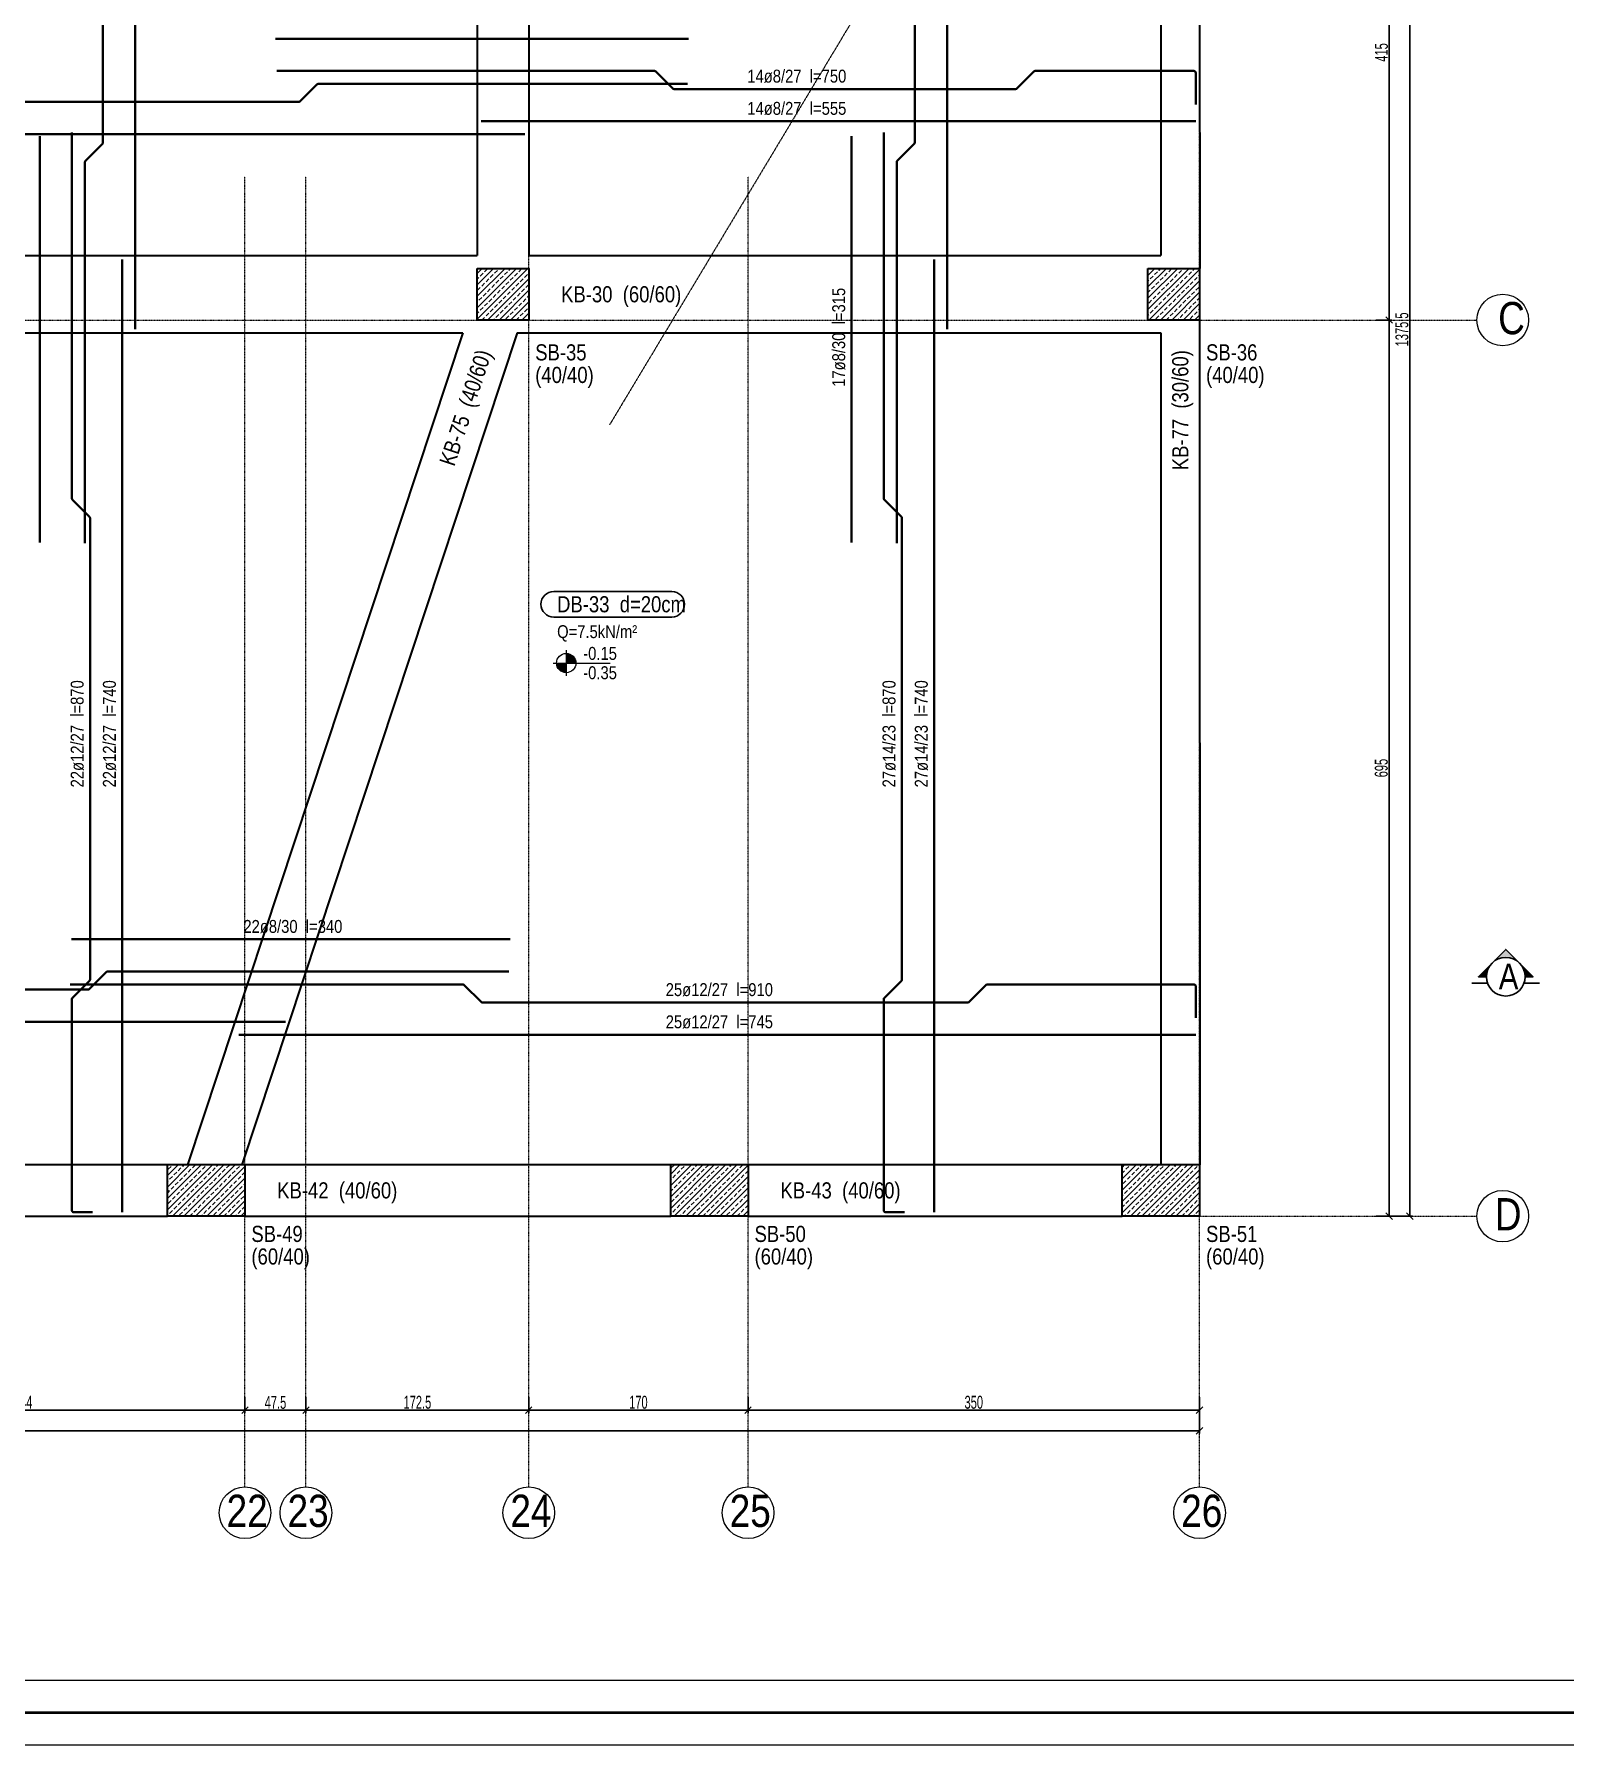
# Model space of a CAD drawing. Header units: millimetres. Extents: x -267 to 94375, y 6431 to 10838.
# Drawn here: x 70653 to 71839, y 6532 to 7858 of the extents above; entities that cross this region are included whole.
import ezdxf
from ezdxf.enums import TextEntityAlignment as Align

# ---------------------------------------------------------------- set-up
doc = ezdxf.new("R2010")
doc.units = ezdxf.units.MM
doc.header["$LTSCALE"] = 0.0001
doc.linetypes.add('DASHED', pattern=[19.05, 12.7, -6.35])
for name, color, linetype, lineweight in [('AKS BALONU (BEYKENT)', 7, 'Continuous', 20), ('AKS CIZGISI (BEYKENT)', 252, 'DASHED', 20), ('AKS NO (BEYKENT)', 3, 'Continuous', 20), ('AKS OLCU (BEYKENT)', 200, 'Continuous', 20), ('DONATI (BEYKENT)', 4, 'Continuous', 35), ('DONATI YAZISI (BEYKENT)', 3, 'Continuous', 20), ('DOSEME ISMI (BEYKENT)', 9, 'Continuous', 20), ('DOSEME PAFTA (BEYKENT)', 3, 'Continuous', 20), ('KESIT (BEYKENT)', 151, 'Continuous', 25), ('KESIT ISMI (BEYKENT)', 6, 'Continuous', 20), ('KIRIS (BEYKENT)', 2, 'Continuous', 30), ('KIRIS ISMI (BEYKENT)', 40, 'Continuous', 20), ('KOLON (BEYKENT)', 3, 'Continuous', 30), ('KOLON ISMI (BEYKENT)', 91, 'Continuous', 20), ('KOT CIZGI (BEYKENT)', 120, 'Continuous', 20), ('KOT YAZI (BEYKENT)', 7, 'Continuous', 20), ('SHEETSUMMARY-50', 152, 'Continuous', 20), ('SheetView', 40, 'Continuous', 20), ('SheetViewOut', 231, 'Continuous', 20), ('TARAMA (BEYKENT)', 252, 'Continuous', 25), ('YAZI (BEYKENT)', 140, 'Continuous', 20)]:
    doc.layers.add(name, color=color, linetype=linetype, lineweight=lineweight)
doc.styles.add('DONATI YAZISI (BEYKENT)', font='')
doc.styles.add('DSMOLC-50', font='bahnschrift light condensed', dxfattribs={"width": 0.75, "height": 10})
doc.styles.add('KOT (BEYKENT)', font='')
doc.styles.add('YAZI (BEYKENT)', font='')
doc.styles.get('DONATI YAZISI (BEYKENT)').set_extended_font_data('Bahnschrift Light Condensed')
doc.styles.get('KOT (BEYKENT)').set_extended_font_data('Bahnschrift Light Condensed')
doc.styles.get('YAZI (BEYKENT)').set_extended_font_data('Bahnschrift Light Condensed')
doc.dimstyles.new('DSMOLC-50', dxfattribs={"dimtxt": 10, "dimasz": 5, "dimexe": 2, "dimexo": 2, "dimgap": 1, "dimtad": 1, "dimdec": 1, "dimrnd": 0.5, "dimzin": 12, "dimdsep": 46, "dimtxsty": 'DSMOLC-50', "dimblk": 'OBLIQUE', "dimblk1": 'OBLIQUE', "dimblk2": 'OBLIQUE', "dimcen": 0, "dimclrt": 7, "dimadec": 0, "dimazin": 0, "dimtfac": 1, "dimtdec": 4, "dimtix": 1, "dimtmove": 2, "dimatfit": 3, "dimfxl": 1, "dimtzin": 0, "dimarcsym": 0})
pattern_1 = [(45, (63534.0714, 6088.7264), (-4.4194174, 4.4194174), []), (45, (63538.491, 6088.7264), (-4.4194174, 4.4194174), [3.125, -1.5625])]

# ---------------------------------------------------------------- blocks, each defined once
blk = doc.blocks.new('_Oblique')
at = {"color": 0, "linetype": 'ByBlock', "lineweight": -2}
blk.add_line((-0.5, -0.5), (0.5, 0.5), dxfattribs=at)
blk = doc.blocks.new('*D1117')
at = {"layer": 'AKS OLCU (BEYKENT)', "color": 0, "lineweight": -2, "transparency": 16777216}
for p, q in [((71693, 7636.8), (71705, 7636.8)), ((71703, 6941.8), (71703, 7636.8)), ((71693, 6941.8), (71705, 6941.8))]:
    blk.add_line(p, q, dxfattribs=at)
at = {"layer": 'DEFPOINTS', "color": 0, "lineweight": -3, "transparency": 16777216}
for p in [(71691, 7636.8), (71703, 7636.8), (71691, 6941.8)]:
    blk.add_point(p, dxfattribs=at)
at = {"layer": 'AKS OLCU (BEYKENT)', "color": 0, "lineweight": -2, "transparency": 16777216, "xscale": 5, "yscale": 5, "zscale": 5}
for p, rotation in [((71703, 7636.8), 90), ((71703, 6941.8), 270)]:
    blk.add_blockref('_Oblique', p, dxfattribs=dict(at, rotation=rotation))
at = {"layer": 'AKS OLCU (BEYKENT)', "color": 7, "transparency": 16777216, "insert": (71696.9, 7289.3), "char_height": 10, "attachment_point": 5, "rotation": 90, "style": 'DSMOLC-50'}
blk.add_mtext('695', dxfattribs=at)
blk = doc.blocks.new('*D1118')
at = {"layer": 'AKS OLCU (BEYKENT)', "color": 0, "lineweight": -2, "transparency": 16777216}
for p, q in [((71693, 8051.8), (71705, 8051.8)), ((71703, 7636.8), (71703, 8051.8)), ((71693, 7636.8), (71705, 7636.8))]:
    blk.add_line(p, q, dxfattribs=at)
at = {"layer": 'DEFPOINTS', "color": 0, "lineweight": -3, "transparency": 16777216}
for p in [(71691, 8051.8), (71703, 8051.8), (71691, 7636.8)]:
    blk.add_point(p, dxfattribs=at)
at = {"layer": 'AKS OLCU (BEYKENT)', "color": 0, "lineweight": -2, "transparency": 16777216, "xscale": 5, "yscale": 5, "zscale": 5}
for p, rotation in [((71703, 8051.8), 90), ((71703, 7636.8), 270)]:
    blk.add_blockref('_Oblique', p, dxfattribs=dict(at, rotation=rotation))
at = {"layer": 'AKS OLCU (BEYKENT)', "color": 7, "transparency": 16777216, "insert": (71697, 7844.3), "char_height": 10, "attachment_point": 5, "rotation": 90, "style": 'DSMOLC-50'}
blk.add_mtext('415', dxfattribs=at)
blk = doc.blocks.new('*D1120')
at = {"layer": 'AKS OLCU (BEYKENT)', "color": 0, "lineweight": -2, "transparency": 16777216}
for p, q in [((71693, 8317.3), (71721, 8317.3)), ((71719, 6941.8), (71719, 8317.3)), ((71693, 6941.8), (71721, 6941.8))]:
    blk.add_line(p, q, dxfattribs=at)
at = {"layer": 'DEFPOINTS', "color": 0, "lineweight": -3, "transparency": 16777216}
for p in [(71691, 8317.3), (71719, 8317.3), (71691, 6941.8)]:
    blk.add_point(p, dxfattribs=at)
at = {"layer": 'AKS OLCU (BEYKENT)', "color": 0, "lineweight": -2, "transparency": 16777216, "xscale": 5, "yscale": 5, "zscale": 5}
for p, rotation in [((71719, 8317.3), 90), ((71719, 6941.8), 270)]:
    blk.add_blockref('_Oblique', p, dxfattribs=dict(at, rotation=rotation))
at = {"layer": 'AKS OLCU (BEYKENT)', "color": 7, "transparency": 16777216, "insert": (71712.9, 7629.5), "char_height": 10, "attachment_point": 5, "rotation": 90, "style": 'DSMOLC-50'}
blk.add_mtext('1375.5', dxfattribs=at)
blk = doc.blocks.new('*D1140')
at = {"layer": 'AKS OLCU (BEYKENT)', "color": 0, "lineweight": -2, "transparency": 16777216}
for p, q in [((70472.1, 6801.3), (70472.1, 6789.3)), ((70816, 6801.3), (70816, 6789.3)), ((70472.1, 6791.3), (70816, 6791.3))]:
    blk.add_line(p, q, dxfattribs=at)
at = {"layer": 'DEFPOINTS', "color": 0, "lineweight": -3, "transparency": 16777216}
for p in [(70472.1, 6803.3), (70816, 6803.3), (70816, 6791.3)]:
    blk.add_point(p, dxfattribs=at)
at = {"layer": 'AKS OLCU (BEYKENT)', "color": 0, "lineweight": -2, "transparency": 16777216, "xscale": 5, "yscale": 5, "zscale": 5, "rotation": 180}
blk.add_blockref('_Oblique', (70472.1, 6791.3), dxfattribs=at)
at = {"layer": 'AKS OLCU (BEYKENT)', "color": 0, "lineweight": -2, "transparency": 16777216, "xscale": 5, "yscale": 5, "zscale": 5}
blk.add_blockref('_Oblique', (70816, 6791.3), dxfattribs=at)
at = {"layer": 'AKS OLCU (BEYKENT)', "color": 7, "transparency": 16777216, "insert": (70644.1, 6797.4), "char_height": 10, "attachment_point": 5, "style": 'DSMOLC-50'}
blk.add_mtext('344', dxfattribs=at)
blk = doc.blocks.new('*D1141')
at = {"layer": 'AKS OLCU (BEYKENT)', "color": 0, "lineweight": -2, "transparency": 16777216}
for p, q in [((70816, 6801.3), (70816, 6789.3)), ((70863.3, 6801.3), (70863.3, 6789.3)), ((70816, 6791.3), (70863.3, 6791.3))]:
    blk.add_line(p, q, dxfattribs=at)
at = {"layer": 'DEFPOINTS', "color": 0, "lineweight": -3, "transparency": 16777216}
for p in [(70816, 6803.3), (70863.3, 6803.3), (70863.3, 6791.3)]:
    blk.add_point(p, dxfattribs=at)
at = {"layer": 'AKS OLCU (BEYKENT)', "color": 0, "lineweight": -2, "transparency": 16777216, "xscale": 5, "yscale": 5, "zscale": 5, "rotation": 180}
blk.add_blockref('_Oblique', (70816, 6791.3), dxfattribs=at)
at = {"layer": 'AKS OLCU (BEYKENT)', "color": 0, "lineweight": -2, "transparency": 16777216, "xscale": 5, "yscale": 5, "zscale": 5}
blk.add_blockref('_Oblique', (70863.3, 6791.3), dxfattribs=at)
at = {"layer": 'AKS OLCU (BEYKENT)', "color": 7, "transparency": 16777216, "insert": (70839.7, 6797.3), "char_height": 10, "attachment_point": 5, "style": 'DSMOLC-50'}
blk.add_mtext('47.5', dxfattribs=at)
blk = doc.blocks.new('*D1142')
at = {"layer": 'AKS OLCU (BEYKENT)', "color": 0, "lineweight": -2, "transparency": 16777216}
for p, q in [((70863.3, 6801.3), (70863.3, 6789.3)), ((71036, 6801.3), (71036, 6789.3)), ((70863.3, 6791.3), (71036, 6791.3))]:
    blk.add_line(p, q, dxfattribs=at)
at = {"layer": 'DEFPOINTS', "color": 0, "lineweight": -3, "transparency": 16777216}
for p in [(70863.3, 6803.3), (71036, 6803.3), (71036, 6791.3)]:
    blk.add_point(p, dxfattribs=at)
at = {"layer": 'AKS OLCU (BEYKENT)', "color": 0, "lineweight": -2, "transparency": 16777216, "xscale": 5, "yscale": 5, "zscale": 5, "rotation": 180}
blk.add_blockref('_Oblique', (70863.3, 6791.3), dxfattribs=at)
at = {"layer": 'AKS OLCU (BEYKENT)', "color": 0, "lineweight": -2, "transparency": 16777216, "xscale": 5, "yscale": 5, "zscale": 5}
blk.add_blockref('_Oblique', (71036, 6791.3), dxfattribs=at)
at = {"layer": 'AKS OLCU (BEYKENT)', "color": 7, "transparency": 16777216, "insert": (70949.7, 6797.4), "char_height": 10, "attachment_point": 5, "style": 'DSMOLC-50'}
blk.add_mtext('172.5', dxfattribs=at)
blk = doc.blocks.new('*D1143')
at = {"layer": 'AKS OLCU (BEYKENT)', "color": 0, "lineweight": -2, "transparency": 16777216}
for p, q in [((71036, 6801.3), (71036, 6789.3)), ((71206, 6801.3), (71206, 6789.3)), ((71036, 6791.3), (71206, 6791.3))]:
    blk.add_line(p, q, dxfattribs=at)
at = {"layer": 'DEFPOINTS', "color": 0, "lineweight": -3, "transparency": 16777216}
for p in [(71036, 6803.3), (71206, 6803.3), (71206, 6791.3)]:
    blk.add_point(p, dxfattribs=at)
at = {"layer": 'AKS OLCU (BEYKENT)', "color": 0, "lineweight": -2, "transparency": 16777216, "xscale": 5, "yscale": 5, "zscale": 5, "rotation": 180}
blk.add_blockref('_Oblique', (71036, 6791.3), dxfattribs=at)
at = {"layer": 'AKS OLCU (BEYKENT)', "color": 0, "lineweight": -2, "transparency": 16777216, "xscale": 5, "yscale": 5, "zscale": 5}
blk.add_blockref('_Oblique', (71206, 6791.3), dxfattribs=at)
at = {"layer": 'AKS OLCU (BEYKENT)', "color": 7, "transparency": 16777216, "insert": (71121, 6797.4), "char_height": 10, "attachment_point": 5, "style": 'DSMOLC-50'}
blk.add_mtext('170', dxfattribs=at)
blk = doc.blocks.new('*D1144')
at = {"layer": 'AKS OLCU (BEYKENT)', "color": 0, "lineweight": -2, "transparency": 16777216}
for p, q in [((71206, 6801.3), (71206, 6789.3)), ((71556, 6801.3), (71556, 6789.3)), ((71206, 6791.3), (71556, 6791.3))]:
    blk.add_line(p, q, dxfattribs=at)
at = {"layer": 'DEFPOINTS', "color": 0, "lineweight": -3, "transparency": 16777216}
for p in [(71206, 6803.3), (71556, 6803.3), (71556, 6791.3)]:
    blk.add_point(p, dxfattribs=at)
at = {"layer": 'AKS OLCU (BEYKENT)', "color": 0, "lineweight": -2, "transparency": 16777216, "xscale": 5, "yscale": 5, "zscale": 5, "rotation": 180}
blk.add_blockref('_Oblique', (71206, 6791.3), dxfattribs=at)
at = {"layer": 'AKS OLCU (BEYKENT)', "color": 0, "lineweight": -2, "transparency": 16777216, "xscale": 5, "yscale": 5, "zscale": 5}
blk.add_blockref('_Oblique', (71556, 6791.3), dxfattribs=at)
at = {"layer": 'AKS OLCU (BEYKENT)', "color": 7, "transparency": 16777216, "insert": (71381, 6797.4), "char_height": 10, "attachment_point": 5, "style": 'DSMOLC-50'}
blk.add_mtext('350', dxfattribs=at)
blk = doc.blocks.new('*D1145')
at = {"layer": 'AKS OLCU (BEYKENT)', "color": 0, "lineweight": -2, "transparency": 16777216}
for p, q in [((65186, 6801.3), (65186, 6773.3)), ((71556, 6801.3), (71556, 6773.3)), ((65186, 6775.3), (71556, 6775.3))]:
    blk.add_line(p, q, dxfattribs=at)
at = {"layer": 'DEFPOINTS', "color": 0, "lineweight": -3, "transparency": 16777216}
for p in [(65186, 6803.3), (71556, 6803.3), (71556, 6775.3)]:
    blk.add_point(p, dxfattribs=at)
at = {"layer": 'AKS OLCU (BEYKENT)', "color": 0, "lineweight": -2, "transparency": 16777216, "xscale": 5, "yscale": 5, "zscale": 5, "rotation": 180}
blk.add_blockref('_Oblique', (65186, 6775.3), dxfattribs=at)
at = {"layer": 'AKS OLCU (BEYKENT)', "color": 0, "lineweight": -2, "transparency": 16777216, "xscale": 5, "yscale": 5, "zscale": 5}
blk.add_blockref('_Oblique', (71556, 6775.3), dxfattribs=at)
at = {"layer": 'AKS OLCU (BEYKENT)', "color": 7, "transparency": 16777216, "insert": (68371, 6781.4), "char_height": 10, "attachment_point": 5, "style": 'DSMOLC-50'}
blk.add_mtext('6370', dxfattribs=at)

msp = doc.modelspace()

# ---------------------------------------------------------------- hatches: boundary and pattern name
at = {"layer": 'KESIT (BEYKENT)', "lineweight": -3}
h = msp.add_hatch(color=256, dxfattribs=at)
h.dxf.hatch_style = 1
h.paths.add_polyline_path([(71778.37, 7127.51, -0.1989124), (71782.76, 7138.11), (71772.16, 7127.51)])
h = msp.add_hatch(color=256, dxfattribs=at)
h.dxf.hatch_style = 1
h.paths.add_polyline_path([(71803.98, 7138.11), (71793.37, 7148.72), (71782.76, 7138.11, -0.1989124), (71793.37, 7142.51, -0.1989124)])
h = msp.add_hatch(color=256, dxfattribs=at)
h.dxf.hatch_style = 1
h.paths.add_polyline_path([(71814.58, 7127.51), (71803.98, 7138.11, -0.1989124), (71808.37, 7127.51)])
at = {"layer": 'KOT CIZGI (BEYKENT)'}
h = msp.add_hatch(color=256, dxfattribs=at)
h.dxf.hatch_style = 1
h.paths.add_polyline_path([(71065.07, 7378.23), (71065.07, 7370.73), (71072.57, 7370.73, 0.4142136)])
h = msp.add_hatch(color=256, dxfattribs=at)
h.dxf.hatch_style = 1
h.paths.add_polyline_path([(71065.07, 7370.73), (71057.57, 7370.73, 0.4142136), (71065.07, 7363.23)])
at = {"layer": 'TARAMA (BEYKENT)'}
h = msp.add_hatch(dxfattribs=at)
h.set_pattern_fill('ANSI33', color=256, style=0, pattern_type=0)
h.set_pattern_definition(pattern_1)
h.paths.add_polyline_path([(70996.04, 7676.77), (71036.04, 7676.77), (71036.04, 7636.77), (70996.04, 7636.77)], flags=0)
h = msp.add_hatch(dxfattribs=at)
h.set_pattern_fill('ANSI33', color=256, style=0, pattern_type=0)
h.set_pattern_definition(pattern_1)
h.paths.add_polyline_path([(71516.03, 7676.77), (71556.03, 7676.77), (71556.03, 7636.77), (71516.03, 7636.77)], flags=0)
h = msp.add_hatch(dxfattribs=at)
h.set_pattern_fill('ANSI33', color=256, style=0, pattern_type=0)
h.set_pattern_definition(pattern_1)
h.paths.add_polyline_path([(70756.02, 6981.77), (70816.02, 6981.77), (70816.02, 6941.77), (70756.02, 6941.77)], flags=0)
h = msp.add_hatch(dxfattribs=at)
h.set_pattern_fill('ANSI33', color=256, style=0, pattern_type=0)
h.set_pattern_definition(pattern_1)
h.paths.add_polyline_path([(71146.04, 6981.77), (71206.04, 6981.77), (71206.04, 6941.77), (71146.04, 6941.77)], flags=0)
h = msp.add_hatch(dxfattribs=at)
h.set_pattern_fill('ANSI33', color=256, style=0, pattern_type=0)
h.set_pattern_definition(pattern_1)
h.paths.add_polyline_path([(71496.03, 6981.77), (71556.03, 6981.77), (71556.03, 6941.77), (71496.03, 6941.77)], flags=0)

# ---------------------------------------------------------------- linework, layer by layer
at = {"layer": 'AKS BALONU (BEYKENT)'}
for centre in [(71791.03, 7636.77), (71791.03, 6941.77), (70816.04, 6711.77), (70863.29, 6711.77), (71036.04, 6711.77), (71206.04, 6711.77), (71556.03, 6711.77)]:
    msp.add_circle(centre, 20, dxfattribs=at)
at = {"layer": 'AKS CIZGISI (BEYKENT)'}
for p, q in [((71658.98, 8488.77), (71098.59, 7555.41)), ((71556.03, 6731.77), (71556.03, 8317.3)), ((71036.04, 6731.77), (71036.04, 8197.37)), ((70816.04, 6731.77), (70816.04, 7748.07)), ((70863.29, 6731.77), (70863.29, 7748.07)), ((71206.04, 6731.77), (71206.04, 7748.07)), ((65385.37, 7636.77), (71771.03, 7636.77)), ((64986.04, 6941.77), (71771.03, 6941.77))]:
    msp.add_line(p, q, dxfattribs=at)
at = {"layer": 'DONATI (BEYKENT)'}
for points in [[(70691.95, 7463.84), (70691.95, 7759.15, -0.1989124), (70692.38, 7760.21), (70705.51, 7773.33, 0.1989124), (70705.95, 7774.39), (70705.95, 7964.15, 0.1989124), (70705.51, 7965.21), (70692.38, 7978.33, -0.1989124), (70691.95, 7979.39), (70691.95, 8172.23)], [(71321.28, 7463.84), (71321.28, 7759.15, -0.1989124), (71321.72, 7760.21), (71334.84, 7773.33, 0.1989124), (71335.28, 7774.39), (71335.28, 7964.15, 0.1989124), (71334.84, 7965.21), (71321.72, 7978.33, -0.1989124), (71321.28, 7979.39), (71321.28, 8172.23)], [(70840.66, 7829.94), (71133.42, 7829.94, -0.1989124), (71134.48, 7829.5), (71147.6, 7816.38, 0.1989124), (71148.66, 7815.94), (71413.43, 7815.94, 0.1989124), (71414.49, 7816.38), (71427.62, 7829.5, -0.1989124), (71428.68, 7829.94), (71551.6, 7829.94, -0.4142136), (71553.1, 7828.44), (71553.1, 7803.98)], [(70140.63, 7819.94), (70499.72, 7819.94, -0.1989124), (70500.78, 7819.5), (70513.9, 7806.38, 0.1989124), (70514.96, 7805.94), (70857.49, 7805.94, 0.1989124), (70858.55, 7806.38), (70871.67, 7819.5, -0.1989124), (70872.73, 7819.94), (71159.04, 7819.94)], [(70697.95, 6944.77), (70683.45, 6944.77, -0.4142136), (70681.95, 6946.27), (70681.95, 7110.15, -0.1989124), (70682.38, 7111.21), (70695.51, 7124.33, 0.1989124), (70695.95, 7125.39), (70695.95, 7483.15, 0.1989124), (70695.51, 7484.21), (70682.38, 7497.33, -0.1989124), (70681.95, 7498.39), (70681.95, 7782.17)], [(71327.28, 6944.77), (71312.78, 6944.77, -0.4142136), (71311.28, 6946.27), (71311.28, 7110.15, -0.1989124), (71311.72, 7111.21), (71324.84, 7124.33, 0.1989124), (71325.28, 7125.39), (71325.28, 7483.15, 0.1989124), (71324.84, 7484.21), (71311.72, 7497.33, -0.1989124), (71311.28, 7498.39), (71311.28, 7782.17)], [(70057.21, 7131.48), (70409.85, 7131.48, -0.1989124), (70410.91, 7131.04), (70424.03, 7117.91, 0.1989124), (70425.09, 7117.48), (70694.16, 7117.48, 0.1989124), (70695.22, 7117.91), (70708.34, 7131.04, -0.1989124), (70709.4, 7131.48), (71020.6, 7131.48)], [(70680.64, 7121.48), (70984.87, 7121.48, -0.1989124), (70985.93, 7121.04), (70999.05, 7107.91, 0.1989124), (71000.11, 7107.48), (71376.27, 7107.48, 0.1989124), (71377.33, 7107.91), (71390.46, 7121.04, -0.1989124), (71391.52, 7121.48), (71551.61, 7121.48, -0.4142136), (71553.11, 7119.98), (71553.11, 7095.56)]]:
    msp.add_lwpolyline(points, format="xyb", dxfattribs=at)
for points in [[(70730.95, 7629.77), (70730.95, 8088.77)], [(71360.28, 7629.77), (71360.28, 8088.77)], [(70839.83, 7854.94), (71159.84, 7854.94)], [(70999.04, 7790.94), (71553.1, 7790.94)], [(70335.19, 7780.94), (71033.04, 7780.94)], [(70656.95, 7464.27), (70656.95, 7779.27)], [(71286.28, 7464.27), (71286.28, 7779.27)], [(70720.95, 6944.77), (70720.95, 7683.77)], [(71350.28, 6944.77), (71350.28, 7683.77)], [(70681.59, 7156.48), (71021.6, 7156.48)], [(70274.04, 7092.48), (70847.35, 7092.48)], [(70811.21, 7082.48), (71553.11, 7082.48)]]:
    msp.add_lwpolyline(points, dxfattribs=at)
at = {"layer": 'DOSEME PAFTA (BEYKENT)', "lineweight": -3}
msp.add_lwpolyline([(71055.36, 7406.45), (71146.91, 7406.45, 1), (71146.91, 7426.23), (71055.36, 7426.23, 1)], format="xyb", close=True, dxfattribs=at)
at = {"layer": 'KESIT (BEYKENT)', "lineweight": -3, "flags": 128}
for points in [[(71808.37, 7127.51), (71814.58, 7127.51), (71793.37, 7148.72), (71772.16, 7127.51), (71778.37, 7127.51)], [(71779.23, 7122.51), (71767.16, 7122.51)], [(71807.51, 7122.51), (71819.58, 7122.51)]]:
    msp.add_lwpolyline(points, dxfattribs=at)
at = {"layer": 'KESIT (BEYKENT)', "lineweight": -3}
msp.add_circle((71793.37, 7127.51), 15, dxfattribs=at)
at = {"layer": 'KIRIS (BEYKENT)'}
for p, q in [((70996.04, 8051.77), (70996.04, 7686.77)), ((71036.04, 8051.77), (71036.04, 7686.77)), ((71526.13, 8051.43), (71526.03, 7686.77)), ((71556.03, 8051.43), (71556.13, 7676.67)), ((70327.29, 7686.77), (70996.04, 7686.77)), ((71036.04, 7686.77), (71526.03, 7686.77)), ((71556.03, 7636.67), (71556.13, 6981.67)), ((70311.04, 7626.77), (70985.04, 7626.77)), ((70985.04, 7626.77), (70771.54, 6981.67)), ((71027.17, 7626.77), (70813.68, 6981.67)), ((71027.17, 7626.77), (71526.03, 7626.77)), ((71526.03, 7626.77), (71526.03, 6981.67)), ((70331.04, 6981.77), (70756.02, 6981.77)), ((70816.02, 6981.77), (71146.14, 6981.77)), ((71206.14, 6981.77), (71496.13, 6981.77)), ((70331.04, 6941.77), (70756.02, 6941.77)), ((70816.02, 6941.77), (71146.14, 6941.77)), ((71206.14, 6941.77), (71496.13, 6941.77))]:
    msp.add_line(p, q, dxfattribs=at)
at = {"layer": 'KOLON (BEYKENT)'}
for points in [[(70996.04, 7676.77), (71036.04, 7676.77), (71036.04, 7636.77), (70996.04, 7636.77)], [(71516.03, 7676.77), (71556.03, 7676.77), (71556.03, 7636.77), (71516.03, 7636.77)], [(70756.02, 6981.77), (70816.02, 6981.77), (70816.02, 6941.77), (70756.02, 6941.77)], [(71146.04, 6981.77), (71206.04, 6981.77), (71206.04, 6941.77), (71146.04, 6941.77)], [(71496.03, 6981.77), (71556.03, 6981.77), (71556.03, 6941.77), (71496.03, 6941.77)]]:
    msp.add_lwpolyline(points, close=True, dxfattribs=at)
at = {"layer": 'KOT CIZGI (BEYKENT)'}
for p, q in [((71065.07, 7380.73), (71065.07, 7360.73)), ((71055.07, 7370.73), (71099.1, 7370.73))]:
    msp.add_line(p, q, dxfattribs=at)
msp.add_circle((71065.07, 7370.73), 7.5, dxfattribs=at)
at = {"layer": 'SHEETSUMMARY-50', "const_width": 2, "flags": 128}
msp.add_lwpolyline([(57239.42, 6556.81), (72579.28, 6556.81), (72579.28, 10706.81), (57239.42, 10706.81)], close=True, dxfattribs=at)
at = {"layer": 'SheetView'}
msp.add_lwpolyline([(57264.42, 6581.81), (71954.28, 6581.81), (71954.28, 10681.81), (57264.42, 10681.81)], close=True, dxfattribs=at)
at = {"layer": 'SheetViewOut'}
msp.add_lwpolyline([(57214.42, 6531.81), (72604.28, 6531.81), (72604.28, 10731.81), (57214.42, 10731.81)], close=True, dxfattribs=at)

# ---------------------------------------------------------------- texts
at = {"layer": 'AKS NO (BEYKENT)', "style": 'YAZI (BEYKENT)'}
for s, p in [('C', (71787.47, 7625.77)), ('D', (71784.88, 6930.77)), ('22', (70801.81, 6700.77)), ('23', (70849.07, 6700.77)), ('24', (71021.8, 6700.77)), ('25', (71191.77, 6700.77)), ('26', (71541.77, 6700.77))]:
    msp.add_text(s, height=25, dxfattribs=at).set_placement(p)
at = {"layer": 'DONATI YAZISI (BEYKENT)', "style": 'DONATI YAZISI (BEYKENT)'}
for s, p in [(' 14ø8/27  l=750', (71242.22, 7825.94)), (' 14ø8/27  l=555', (71242.22, 7800.94)), (' 22ø8/30  l=340', (70851.59, 7166.48)), (' 25ø12/27  l=910', (71182.16, 7117.48)), (' 25ø12/27  l=745', (71182.16, 7092.48))]:
    msp.add_text(s, height=10, dxfattribs=at).set_placement(p, align=Align.MIDDLE_CENTER)
for s, p in [(' 17ø8/30  l=315', (71276.28, 7621.77)), (' 22ø12/27  l=870', (70685.95, 7314.27)), (' 22ø12/27  l=740', (70710.95, 7314.27)), (' 27ø14/23  l=870', (71315.28, 7314.27)), (' 27ø14/23  l=740', (71340.28, 7314.27))]:
    msp.add_text(s, height=10, rotation=90, dxfattribs=at).set_placement(p, align=Align.MIDDLE_CENTER)
at = {"layer": 'DOSEME ISMI (BEYKENT)', "style": 'YAZI (BEYKENT)'}
msp.add_text('DB-33  d=20cm', height=12.5, dxfattribs=at).set_placement((71058, 7410.11))
at = {"layer": 'KESIT ISMI (BEYKENT)', "style": 'YAZI (BEYKENT)'}
msp.add_text('A', height=20, dxfattribs=at).set_placement((71787.91, 7117.63))
at = {"layer": 'KIRIS ISMI (BEYKENT)', "style": 'YAZI (BEYKENT)'}
for s, p in [('KB-30  (60/60)', (71061.14, 7650.52)), ('KB-42  (40/60)', (70841.04, 6955.52)), ('KB-43  (40/60)', (71231.14, 6955.52))]:
    msp.add_text(s, height=12.5, dxfattribs=at).set_placement(p)
for s, rotation, p in [('KB-75  (40/60)', 71.68883, (70978.25, 7522.7)), ('KB-77  (30/60)', 90, (71547.29, 7520.31))]:
    msp.add_text(s, height=12.5, rotation=rotation, dxfattribs=at).set_placement(p)
at = {"layer": 'KOLON ISMI (BEYKENT)', "style": 'YAZI (BEYKENT)'}
for s, p in [('SB-35', (71041.04, 7605.45)), ('SB-36', (71561.03, 7605.45)), ('(40/40)', (71041.04, 7587.95)), ('(40/40)', (71561.03, 7587.95)), ('SB-49', (70821.02, 6921.77)), ('SB-50', (71211.04, 6921.77)), ('SB-51', (71561.03, 6921.77)), ('(60/40)', (70821.02, 6904.27)), ('(60/40)', (71211.04, 6904.27)), ('(60/40)', (71561.03, 6904.27))]:
    msp.add_text(s, height=12.5, dxfattribs=at).set_placement(p)
at = {"layer": 'KOT YAZI (BEYKENT)', "style": 'KOT (BEYKENT)'}
for s, p in [(' -0.15', (71075.07, 7373.23)), (' -0.35', (71075.07, 7358.23))]:
    msp.add_text(s, height=10, dxfattribs=at).set_placement(p)
at = {"layer": 'YAZI (BEYKENT)', "style": 'YAZI (BEYKENT)'}
msp.add_text('Q=7.5kN/m²', height=10, dxfattribs=at).set_placement((71058, 7390.11))

# ---------------------------------------------------------------- dimensions: what is measured, and where the dimension line sits
at = {"layer": 'AKS OLCU (BEYKENT)'}
for base, p1, p2, picture, middle in [((71719, 8317.3), (71691, 6941.77), (71691, 8317.3), '*D1120', (71712.9, 7629.54)), ((71703, 8051.77), (71691, 7636.77), (71691, 8051.77), '*D1118', (71696.95, 7844.27)), ((71703, 7636.77), (71691, 6941.77), (71691, 7636.77), '*D1117', (71696.9, 7289.27))]:
    dim = msp.add_linear_dim(base=base, p1=p1, p2=p2, angle=90, dimstyle='DSMOLC-50', dxfattribs=at)
    dim.commit()
    dim.dimension.update_dxf_attribs({"geometry": picture, "text_midpoint": middle})
for base, p1, p2, picture, middle in [((71556.03, 6775.26), (65186.04, 6803.26), (71556.03, 6803.26), '*D1145', (68371.03, 6781.36)), ((70816.0364, 6791.2568), (70472.0859, 6803.2568), (70816.0364, 6803.2568), '*D1140', (70644.0611, 6797.3599)), ((70863.2922, 6791.2568), (70816.0364, 6803.2568), (70863.2922, 6803.2568), '*D1141', (70839.6643, 6797.3083)), ((71036.0363, 6791.2568), (70863.2922, 6803.2568), (71036.0363, 6803.2568), '*D1142', (70949.6643, 6797.3599)), ((71206.04, 6791.26), (71036.04, 6803.26), (71206.04, 6803.26), '*D1143', (71121.04, 6797.36)), ((71556.03, 6791.26), (71206.04, 6803.26), (71556.03, 6803.26), '*D1144', (71381.03, 6797.36))]:
    dim = msp.add_linear_dim(base=base, p1=p1, p2=p2, dimstyle='DSMOLC-50', dxfattribs=at)
    dim.commit()
    dim.dimension.update_dxf_attribs({"geometry": picture, "text_midpoint": middle})

doc.saveas('drawing.dxf')
